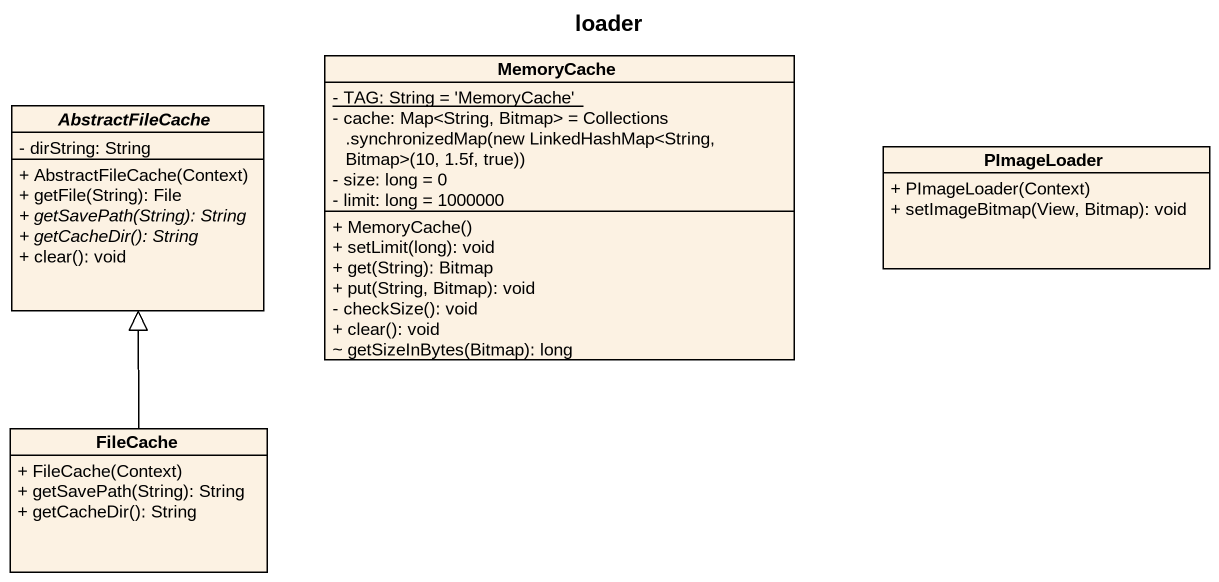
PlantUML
@startuml
title loader
hide circle
hide empty members
skinparam classAttributeIconSize 0
abstract class AbstractFileCache {
  - dirString: String
  + AbstractFileCache(Context)
  + getFile(String): File
  {abstract} + getSavePath(String): String
  {abstract} + getCacheDir(): String
  + clear(): void
}
class MemoryCache {
  {static} - TAG: String = 'MemoryCache'
  {field} - cache: Map<String, Bitmap> = Collections .synchronizedMap(new LinkedHashMap<String, Bitmap>(10, 1.5f, true))
  - size: long = 0
  - limit: long = 1000000
  + MemoryCache()
  + setLimit(long): void
  + get(String): Bitmap
  + put(String, Bitmap): void
  - checkSize(): void
  + clear(): void
  ~ getSizeInBytes(Bitmap): long
}
class PImageLoader {
  + PImageLoader(Context)
  + setImageBitmap(View, Bitmap): void
}
class FileCache {
  + FileCache(Context)
  + getSavePath(String): String
  + getCacheDir(): String
}
FileCache -up-|> AbstractFileCache
@enduml
